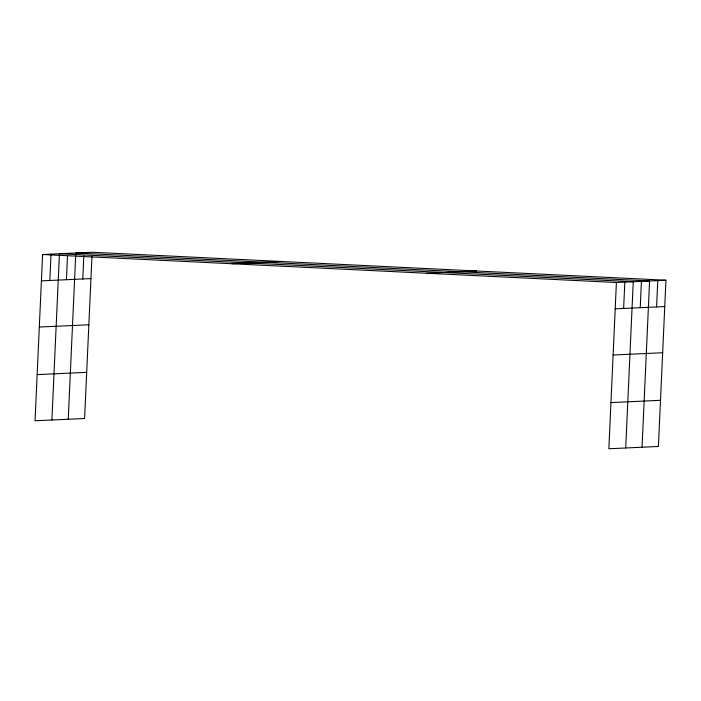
<?xml version="1.0" encoding="UTF-8"?>
<svg xmlns="http://www.w3.org/2000/svg" width="701" height="701" viewBox="0 0 701 701"><rect width="100%" height="100%" fill="white"/><g stroke="black" fill="none" stroke-linecap="round" stroke-linejoin="round"><path stroke-width="1.05" d="M665.95 280.225L616.407 282.494L608.854 448.754L658.397 446.476L665.95 280.225L92.146 252.246L42.603 254.524L35.05 420.775L84.593 418.506L91.954 256.47M49.824 280.488L51.024 254.139M51.892 420.004L59.401 254.805M66.42 279.725L67.524 255.488M68.242 419.259L75.699 255.111M82.771 278.98L83.831 255.786M623.627 308.458L624.828 282.109M625.704 447.974L633.248 281.723L59.445 253.753M640.232 307.704L641.424 281.346M642.046 447.229L649.599 280.97L75.796 253M656.574 306.95L657.775 280.593M231.952 263.751L281.504 261.482M41.403 280.873L90.946 278.604M427.049 273.267L476.592 270.989M39.309 327.043L88.852 324.773M615.206 308.852L664.75 306.574M37.144 374.614L86.696 372.336M613.112 355.013L662.655 352.743M610.948 402.584L660.5 400.306M42.603 254.524L616.407 282.494"/></g></svg>
